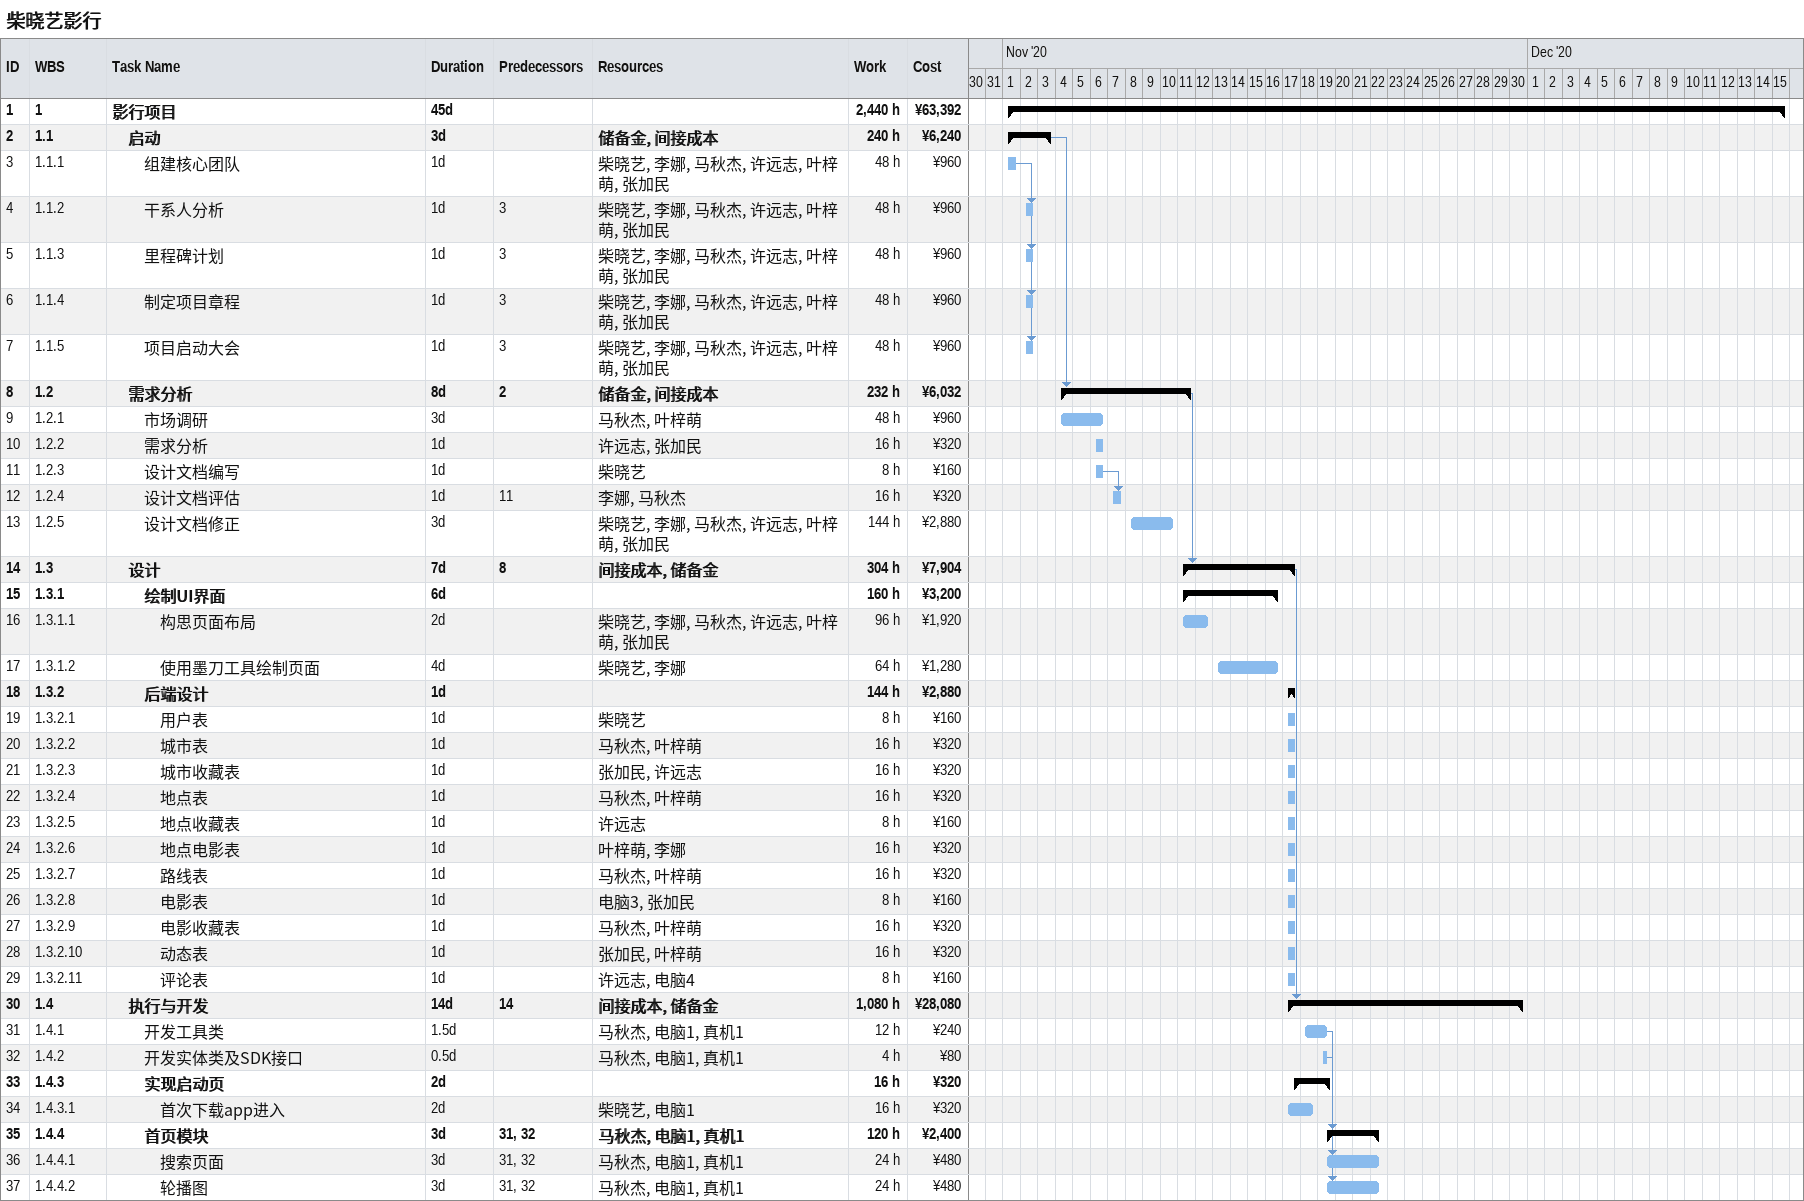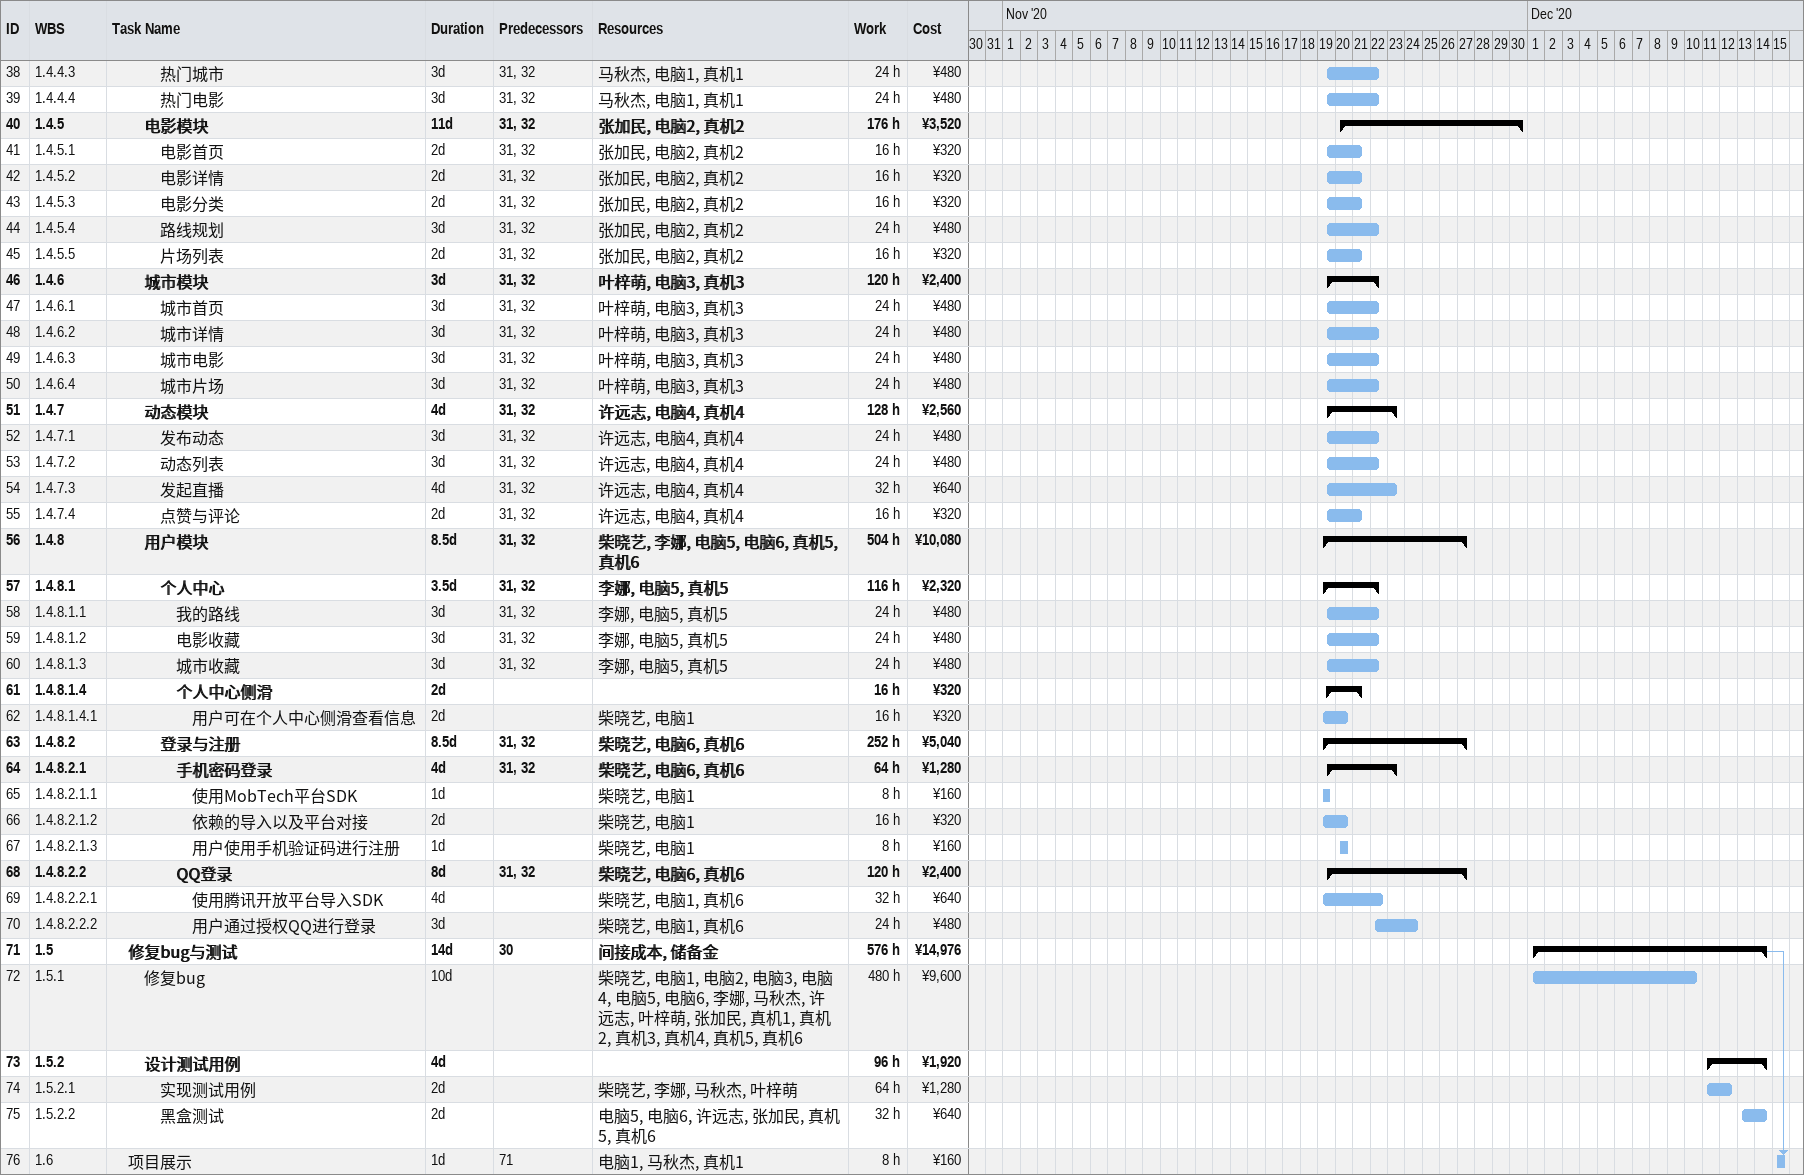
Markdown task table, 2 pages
柴晓艺影行

| ID | WBS | Task | Duration | Start | Finish | Predecessors | Resources | Work (h) | Cost (¥) |
|---|---|---|---|---|---|---|---|---|---|
| 1 | 1 | **影行项目** | 45d | 2020-11-01 | 2020-12-15 |  |  | 2440 | 63392 |
| 2 | 1.1 | **启动** | 3d | 2020-11-01 | 2020-11-03 |  | 储备金, 间接成本 | 240 | 6240 |
| 3 | 1.1.1 | 组建核心团队 | 1d | 2020-11-01 | 2020-11-01 |  | 柴晓艺, 李娜, 马秋杰, 许远志, 叶梓萌, 张加民 | 48 | 960 |
| 4 | 1.1.2 | 干系人分析 | 1d | 2020-11-02 | 2020-11-02 | 3 | 柴晓艺, 李娜, 马秋杰, 许远志, 叶梓萌, 张加民 | 48 | 960 |
| 5 | 1.1.3 | 里程碑计划 | 1d | 2020-11-02 | 2020-11-02 | 3 | 柴晓艺, 李娜, 马秋杰, 许远志, 叶梓萌, 张加民 | 48 | 960 |
| 6 | 1.1.4 | 制定项目章程 | 1d | 2020-11-02 | 2020-11-02 | 3 | 柴晓艺, 李娜, 马秋杰, 许远志, 叶梓萌, 张加民 | 48 | 960 |
| 7 | 1.1.5 | 项目启动大会 | 1d | 2020-11-02 | 2020-11-02 | 3 | 柴晓艺, 李娜, 马秋杰, 许远志, 叶梓萌, 张加民 | 48 | 960 |
| 8 | 1.2 | **需求分析** | 8d | 2020-11-04 | 2020-11-11 | 2 | 储备金, 间接成本 | 232 | 6032 |
| 9 | 1.2.1 | 市场调研 | 3d | 2020-11-04 | 2020-11-06 |  | 马秋杰, 叶梓萌 | 48 | 960 |
| 10 | 1.2.2 | 需求分析 | 1d | 2020-11-06 | 2020-11-06 |  | 许远志, 张加民 | 16 | 320 |
| 11 | 1.2.3 | 设计文档编写 | 1d | 2020-11-06 | 2020-11-06 |  | 柴晓艺 | 8 | 160 |
| 12 | 1.2.4 | 设计文档评估 | 1d | 2020-11-07 | 2020-11-07 | 11 | 李娜, 马秋杰 | 16 | 320 |
| 13 | 1.2.5 | 设计文档修正 | 3d | 2020-11-08 | 2020-11-10 |  | 柴晓艺, 李娜, 马秋杰, 许远志, 叶梓萌, 张加民 | 144 | 2880 |
| 14 | 1.3 | **设计** | 7d | 2020-11-11 | 2020-11-17 | 8 | 间接成本, 储备金 | 304 | 7904 |
| 15 | 1.3.1 | **绘制UI界面** | 6d | 2020-11-11 | 2020-11-16 |  |  | 160 | 3200 |
| 16 | 1.3.1.1 | 构思页面布局 | 2d | 2020-11-11 | 2020-11-12 |  | 柴晓艺, 李娜, 马秋杰, 许远志, 叶梓萌, 张加民 | 96 | 1920 |
| 17 | 1.3.1.2 | 使用墨刀工具绘制页面 | 4d | 2020-11-13 | 2020-11-16 |  | 柴晓艺, 李娜 | 64 | 1280 |
| 18 | 1.3.2 | **后端设计** | 1d | 2020-11-17 | 2020-11-17 |  |  | 144 | 2880 |
| 19 | 1.3.2.1 | 用户表 | 1d | 2020-11-17 | 2020-11-17 |  | 柴晓艺 | 8 | 160 |
| 20 | 1.3.2.2 | 城市表 | 1d | 2020-11-17 | 2020-11-17 |  | 马秋杰, 叶梓萌 | 16 | 320 |
| 21 | 1.3.2.3 | 城市收藏表 | 1d | 2020-11-17 | 2020-11-17 |  | 张加民, 许远志 | 16 | 320 |
| 22 | 1.3.2.4 | 地点表 | 1d | 2020-11-17 | 2020-11-17 |  | 马秋杰, 叶梓萌 | 16 | 320 |
| 23 | 1.3.2.5 | 地点收藏表 | 1d | 2020-11-17 | 2020-11-17 |  | 许远志 | 8 | 160 |
| 24 | 1.3.2.6 | 地点电影表 | 1d | 2020-11-17 | 2020-11-17 |  | 叶梓萌, 李娜 | 16 | 320 |
| 25 | 1.3.2.7 | 路线表 | 1d | 2020-11-17 | 2020-11-17 |  | 马秋杰, 叶梓萌 | 16 | 320 |
| 26 | 1.3.2.8 | 电影表 | 1d | 2020-11-17 | 2020-11-17 |  | 电脑3, 张加民 | 8 | 160 |
| 27 | 1.3.2.9 | 电影收藏表 | 1d | 2020-11-17 | 2020-11-17 |  | 马秋杰, 叶梓萌 | 16 | 320 |
| 28 | 1.3.2.10 | 动态表 | 1d | 2020-11-17 | 2020-11-17 |  | 张加民, 叶梓萌 | 16 | 320 |
| 29 | 1.3.2.11 | 评论表 | 1d | 2020-11-17 | 2020-11-17 |  | 许远志, 电脑4 | 8 | 160 |
| 30 | 1.4 | **执行与开发** | 14d | 2020-11-17 | 2020-11-30 | 14 | 间接成本, 储备金 | 1080 | 28080 |
| 31 | 1.4.1 | 开发工具类 | 1.5d | 2020-11-18 | 2020-11-19 |  | 马秋杰, 电脑1, 真机1 | 12 | 240 |
| 32 | 1.4.2 | 开发实体类及SDK接口 | 0.5d | 2020-11-19 | 2020-11-19 |  | 马秋杰, 电脑1, 真机1 | 4 | 80 |
| 33 | 1.4.3 | **实现启动页** | 2d | 2020-11-17 | 2020-11-19 |  |  | 16 | 320 |
| 34 | 1.4.3.1 | 首次下载app进入 | 2d | 2020-11-17 | 2020-11-18 |  | 柴晓艺, 电脑1 | 16 | 320 |
| 35 | 1.4.4 | **首页模块** | 3d | 2020-11-19 | 2020-11-22 | 31, 32 | 马秋杰, 电脑1, 真机1 | 120 | 2400 |
| 36 | 1.4.4.1 | 搜索页面 | 3d | 2020-11-19 | 2020-11-22 | 31, 32 | 马秋杰, 电脑1, 真机1 | 24 | 480 |
| 37 | 1.4.4.2 | 轮播图 | 3d | 2020-11-19 | 2020-11-22 | 31, 32 | 马秋杰, 电脑1, 真机1 | 24 | 480 |
| 38 | 1.4.4.3 | 热门城市 | 3d | 2020-11-19 | 2020-11-22 | 31, 32 | 马秋杰, 电脑1, 真机1 | 24 | 480 |
| 39 | 1.4.4.4 | 热门电影 | 3d | 2020-11-19 | 2020-11-22 | 31, 32 | 马秋杰, 电脑1, 真机1 | 24 | 480 |
| 40 | 1.4.5 | **电影模块** | 11d | 2020-11-20 | 2020-11-30 | 31, 32 | 张加民, 电脑2, 真机2 | 176 | 3520 |
| 41 | 1.4.5.1 | 电影首页 | 2d | 2020-11-19 | 2020-11-21 | 31, 32 | 张加民, 电脑2, 真机2 | 16 | 320 |
| 42 | 1.4.5.2 | 电影详情 | 2d | 2020-11-19 | 2020-11-21 | 31, 32 | 张加民, 电脑2, 真机2 | 16 | 320 |
| 43 | 1.4.5.3 | 电影分类 | 2d | 2020-11-19 | 2020-11-21 | 31, 32 | 张加民, 电脑2, 真机2 | 16 | 320 |
| 44 | 1.4.5.4 | 路线规划 | 3d | 2020-11-19 | 2020-11-22 | 31, 32 | 张加民, 电脑2, 真机2 | 24 | 480 |
| 45 | 1.4.5.5 | 片场列表 | 2d | 2020-11-19 | 2020-11-21 | 31, 32 | 张加民, 电脑2, 真机2 | 16 | 320 |
| 46 | 1.4.6 | **城市模块** | 3d | 2020-11-19 | 2020-11-22 | 31, 32 | 叶梓萌, 电脑3, 真机3 | 120 | 2400 |
| 47 | 1.4.6.1 | 城市首页 | 3d | 2020-11-19 | 2020-11-22 | 31, 32 | 叶梓萌, 电脑3, 真机3 | 24 | 480 |
| 48 | 1.4.6.2 | 城市详情 | 3d | 2020-11-19 | 2020-11-22 | 31, 32 | 叶梓萌, 电脑3, 真机3 | 24 | 480 |
| 49 | 1.4.6.3 | 城市电影 | 3d | 2020-11-19 | 2020-11-22 | 31, 32 | 叶梓萌, 电脑3, 真机3 | 24 | 480 |
| 50 | 1.4.6.4 | 城市片场 | 3d | 2020-11-19 | 2020-11-22 | 31, 32 | 叶梓萌, 电脑3, 真机3 | 24 | 480 |
| 51 | 1.4.7 | **动态模块** | 4d | 2020-11-19 | 2020-11-23 | 31, 32 | 许远志, 电脑4, 真机4 | 128 | 2560 |
| 52 | 1.4.7.1 | 发布动态 | 3d | 2020-11-19 | 2020-11-22 | 31, 32 | 许远志, 电脑4, 真机4 | 24 | 480 |
| 53 | 1.4.7.2 | 动态列表 | 3d | 2020-11-19 | 2020-11-22 | 31, 32 | 许远志, 电脑4, 真机4 | 24 | 480 |
| 54 | 1.4.7.3 | 发起直播 | 4d | 2020-11-19 | 2020-11-23 | 31, 32 | 许远志, 电脑4, 真机4 | 32 | 640 |
| 55 | 1.4.7.4 | 点赞与评论 | 2d | 2020-11-19 | 2020-11-21 | 31, 32 | 许远志, 电脑4, 真机4 | 16 | 320 |
| 56 | 1.4.8 | **用户模块** | 8.5d | 2020-11-19 | 2020-11-27 | 31, 32 | 柴晓艺, 李娜, 电脑5, 电脑6, 真机5, 真机6 | 504 | 10080 |
| 57 | 1.4.8.1 | **个人中心** | 3.5d | 2020-11-19 | 2020-11-22 | 31, 32 | 李娜, 电脑5, 真机5 | 116 | 2320 |
| 58 | 1.4.8.1.1 | 我的路线 | 3d | 2020-11-19 | 2020-11-22 | 31, 32 | 李娜, 电脑5, 真机5 | 24 | 480 |
| 59 | 1.4.8.1.2 | 电影收藏 | 3d | 2020-11-19 | 2020-11-22 | 31, 32 | 李娜, 电脑5, 真机5 | 24 | 480 |
| 60 | 1.4.8.1.3 | 城市收藏 | 3d | 2020-11-19 | 2020-11-22 | 31, 32 | 李娜, 电脑5, 真机5 | 24 | 480 |
| 61 | 1.4.8.1.4 | **个人中心侧滑** | 2d | 2020-11-19 | 2020-11-21 |  |  | 16 | 320 |
| 62 | 1.4.8.1.4.1 | 用户可在个人中心侧滑查看信息 | 2d | 2020-11-19 | 2020-11-20 |  | 柴晓艺, 电脑1 | 16 | 320 |
| 63 | 1.4.8.2 | **登录与注册** | 8.5d | 2020-11-19 | 2020-11-27 | 31, 32 | 柴晓艺, 电脑6, 真机6 | 252 | 5040 |
| 64 | 1.4.8.2.1 | **手机密码登录** | 4d | 2020-11-19 | 2020-11-23 | 31, 32 | 柴晓艺, 电脑6, 真机6 | 64 | 1280 |
| 65 | 1.4.8.2.1.1 | 使用MobTech平台SDK | 1d | 2020-11-19 | 2020-11-19 |  | 柴晓艺, 电脑1 | 8 | 160 |
| 66 | 1.4.8.2.1.2 | 依赖的导入以及平台对接 | 2d | 2020-11-19 | 2020-11-20 |  | 柴晓艺, 电脑1 | 16 | 320 |
| 67 | 1.4.8.2.1.3 | 用户使用手机验证码进行注册 | 1d | 2020-11-20 | 2020-11-20 |  | 柴晓艺, 电脑1 | 8 | 160 |
| 68 | 1.4.8.2.2 | **QQ登录** | 8d | 2020-11-19 | 2020-11-27 | 31, 32 | 柴晓艺, 电脑6, 真机6 | 120 | 2400 |
| 69 | 1.4.8.2.2.1 | 使用腾讯开放平台导入SDK | 4d | 2020-11-19 | 2020-11-22 |  | 柴晓艺, 电脑1, 真机6 | 32 | 640 |
| 70 | 1.4.8.2.2.2 | 用户通过授权QQ进行登录 | 3d | 2020-11-22 | 2020-11-24 |  | 柴晓艺, 电脑1, 真机6 | 24 | 480 |
| 71 | 1.5 | **修复bug与测试** | 14d | 2020-12-01 | 2020-12-14 | 30 | 间接成本, 储备金 | 576 | 14976 |
| 72 | 1.5.1 | 修复bug | 10d | 2020-12-01 | 2020-12-10 |  | 柴晓艺, 电脑1, 电脑2, 电脑3, 电脑4, 电脑5, 电脑6, 李娜, 马秋杰, 许远志, 叶梓萌, 张加民, 真机1, 真机2, 真机3, 真机4, 真机5, 真机6 | 480 | 9600 |
| 73 | 1.5.2 | **设计测试用例** | 4d | 2020-12-11 | 2020-12-14 |  |  | 96 | 1920 |
| 74 | 1.5.2.1 | 实现测试用例 | 2d | 2020-12-11 | 2020-12-12 |  | 柴晓艺, 李娜, 马秋杰, 叶梓萌 | 64 | 1280 |
| 75 | 1.5.2.2 | 黑盒测试 | 2d | 2020-12-13 | 2020-12-14 |  | 电脑5, 电脑6, 许远志, 张加民, 真机5, 真机6 | 32 | 640 |
| 76 | 1.6 | 项目展示 | 1d | 2020-12-15 | 2020-12-15 | 71 | 电脑1, 马秋杰, 真机1 | 8 | 160 |
